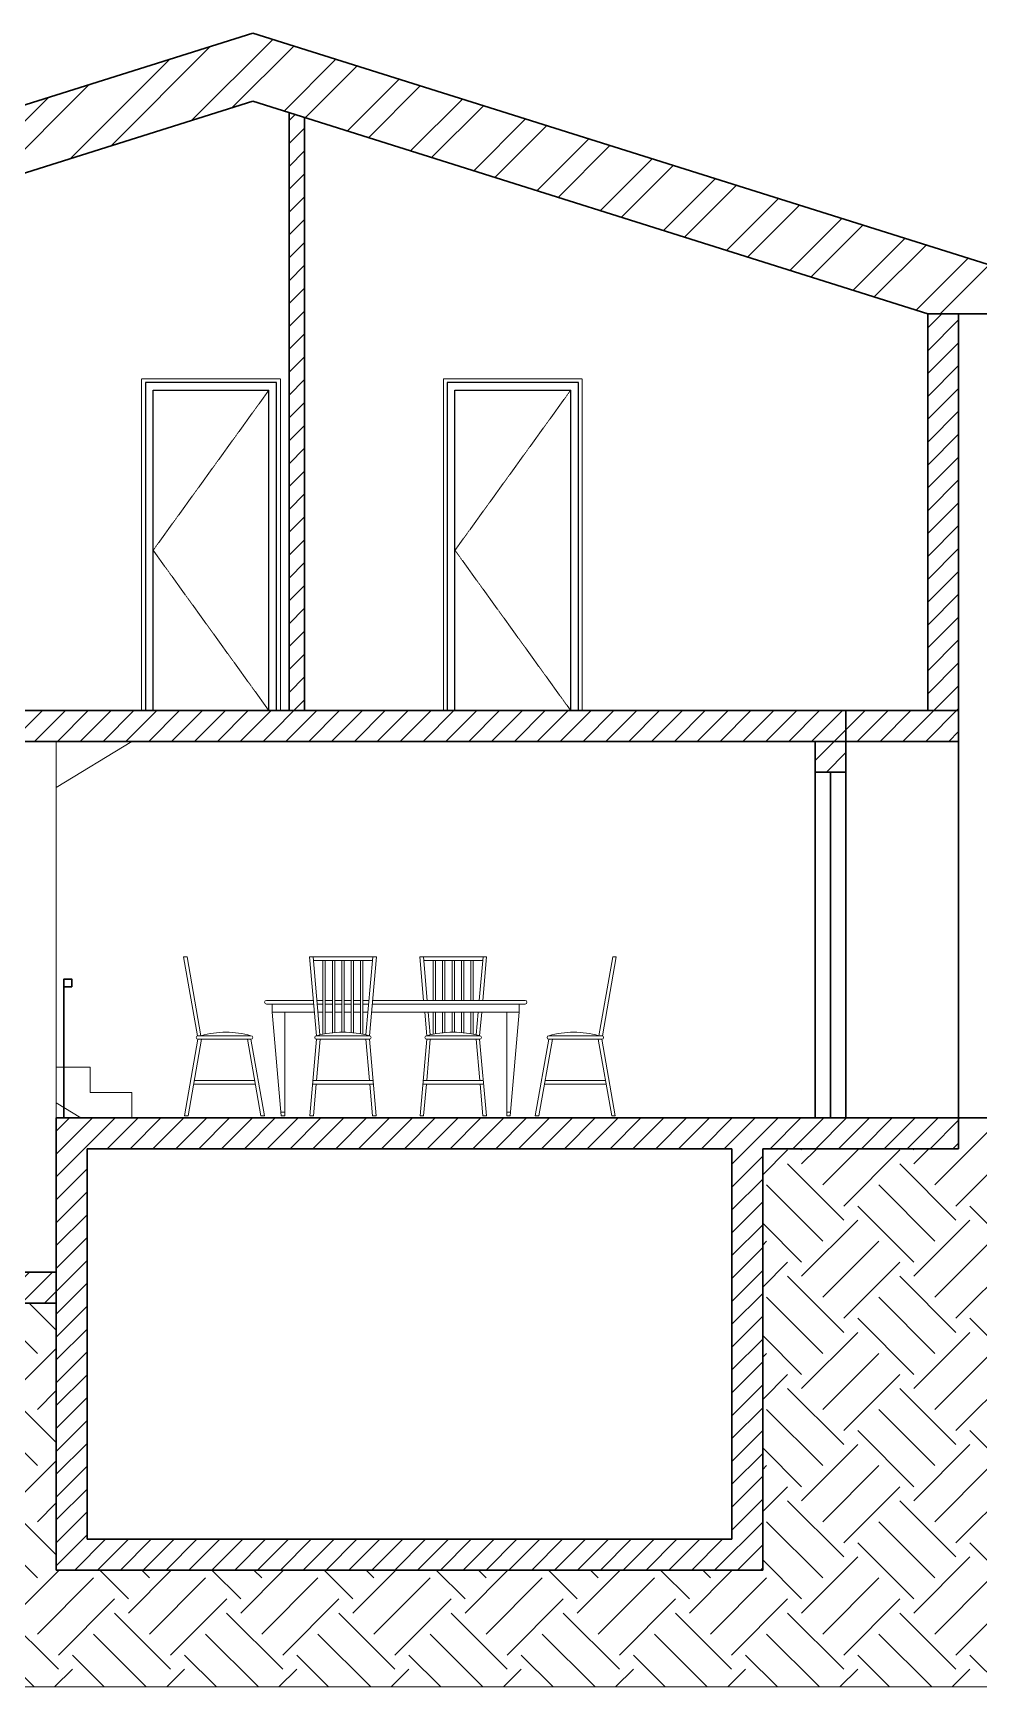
# Model space of a CAD drawing. Header units: millimetres. Extents: x -627 to 20370, y 1538 to 15679.
# Drawn here: x 16480 to 17093, y 7892 to 8963 of the extents above; entities that cross this region are included whole.
import ezdxf

# ---------------------------------------------------------------- set-up
doc = ezdxf.new("R2010")
doc.units = ezdxf.units.MM
doc.linetypes.add('HIDDEN', pattern=[0.375, 0.25, -0.125])
for name, color, linetype, lineweight in [('blue', 160, 'Continuous', 5), ('Hash', 1, 'Continuous', 0), ('new', 3, 'Continuous', 30)]:
    doc.layers.add(name, color=color, linetype=linetype, lineweight=lineweight)
doc.layers.add('GLASS', color=4, linetype='Continuous')
doc.layers.add('JLQ', color=2, linetype='Continuous')

# ---------------------------------------------------------------- blocks, each defined once
blk = doc.blocks.new('11')
at = {"color": 0}
for p, q in [((191.099, 174.576), (191.129, 174.576)), ((191.217, 173.905), (191.099, 174.576)), ((191.247, 173.906), (191.129, 174.576)), ((192.738, 174.576), (192.171, 174.576)), ((192.229, 173.906), (192.171, 174.576)), ((192.259, 173.914), (192.201, 174.576)), ((192.705, 174.546), (192.204, 174.546)), ((192.284, 173.919), (192.284, 174.546)), ((192.304, 173.923), (192.304, 174.546)), ((192.364, 173.931), (192.364, 174.546)), ((192.384, 173.933), (192.384, 174.546)), ((192.444, 173.936), (192.444, 174.546)), ((192.464, 173.936), (192.464, 174.546)), ((192.524, 173.933), (192.524, 174.546)), ((192.544, 173.931), (192.544, 174.546)), ((192.604, 173.923), (192.604, 174.546)), ((192.624, 173.919), (192.624, 174.546)), ((192.65, 173.914), (192.708, 174.576)), ((192.679, 173.906), (192.738, 174.576)), ((193.675, 174.576), (193.107, 174.576)), ((193.14, 174.206), (193.107, 174.576)), ((193.17, 174.206), (193.138, 174.576)), ((193.642, 174.546), (193.14, 174.546)), ((193.221, 174.206), (193.221, 174.546)), ((193.241, 174.206), (193.241, 174.546)), ((193.301, 174.206), (193.301, 174.546)), ((193.321, 174.206), (193.321, 174.546)), ((193.381, 174.206), (193.381, 174.546)), ((193.401, 174.206), (193.401, 174.546)), ((193.461, 174.206), (193.461, 174.546)), ((193.481, 174.206), (193.481, 174.546)), ((193.541, 174.206), (193.541, 174.546)), ((193.561, 174.206), (193.561, 174.546)), ((193.612, 174.206), (193.645, 174.576)), ((193.642, 174.206), (193.675, 174.576)), ((194.629, 173.906), (194.747, 174.576)), ((194.659, 173.905), (194.777, 174.576)), ((194.777, 174.576), (194.747, 174.576)), ((191.803, 174.206), (192.203, 174.206)), ((191.803, 174.176), (192.206, 174.176)), ((191.853, 174.106), (191.853, 174.176)), ((192.233, 174.206), (192.284, 174.206)), ((192.236, 174.176), (192.284, 174.176)), ((192.304, 174.206), (192.364, 174.206)), ((192.304, 174.176), (192.364, 174.176)), ((192.384, 174.206), (192.444, 174.206)), ((192.384, 174.176), (192.444, 174.176)), ((192.464, 174.206), (192.524, 174.206)), ((192.464, 174.176), (192.524, 174.176)), ((192.544, 174.206), (192.604, 174.206)), ((192.544, 174.176), (192.604, 174.176)), ((192.624, 174.206), (192.676, 174.206)), ((192.624, 174.176), (192.673, 174.176)), ((192.703, 174.176), (194.003, 174.176)), ((192.706, 174.206), (194.003, 174.206)), ((193.953, 174.106), (193.953, 174.176)), ((191.853, 174.106), (192.212, 174.106)), ((191.853, 174.106), (191.93, 173.226)), ((191.96, 173.226), (191.96, 174.106)), ((192.242, 174.106), (192.284, 174.106)), ((192.304, 174.106), (192.364, 174.106)), ((192.384, 174.106), (192.444, 174.106)), ((192.464, 174.106), (192.524, 174.106)), ((192.544, 174.106), (192.604, 174.106)), ((192.624, 174.106), (192.667, 174.106)), ((192.697, 174.106), (193.953, 174.106)), ((193.166, 173.906), (193.149, 174.106)), ((193.195, 173.914), (193.179, 174.106)), ((193.221, 173.919), (193.221, 174.106)), ((193.241, 173.923), (193.241, 174.106)), ((193.301, 173.931), (193.301, 174.106)), ((193.321, 173.933), (193.321, 174.106)), ((193.381, 173.936), (193.381, 174.106)), ((193.401, 173.936), (193.401, 174.106)), ((193.461, 173.933), (193.461, 174.106)), ((193.481, 173.931), (193.481, 174.106)), ((193.541, 173.923), (193.541, 174.106)), ((193.561, 173.919), (193.561, 174.106)), ((193.587, 173.914), (193.603, 174.106)), ((193.616, 173.906), (193.634, 174.106)), ((193.846, 173.226), (193.846, 174.106)), ((193.953, 174.106), (193.876, 173.226)), ((191.222, 173.906), (191.672, 173.906)), ((192.679, 173.906), (192.229, 173.906)), ((193.616, 173.906), (193.166, 173.906)), ((194.654, 173.906), (194.204, 173.906)), ((191.222, 173.876), (191.107, 173.226)), ((191.253, 173.876), (191.138, 173.226)), ((191.222, 173.876), (191.672, 173.876)), ((191.642, 173.876), (191.756, 173.226)), ((191.672, 173.876), (191.787, 173.226)), ((192.229, 173.876), (192.173, 173.226)), ((192.26, 173.876), (192.229, 173.526)), ((192.679, 173.876), (192.229, 173.876)), ((192.649, 173.876), (192.68, 173.526)), ((192.679, 173.876), (192.736, 173.226)), ((193.166, 173.876), (193.109, 173.226)), ((193.616, 173.876), (193.166, 173.876)), ((193.196, 173.876), (193.166, 173.526)), ((193.586, 173.876), (193.617, 173.526)), ((193.616, 173.876), (193.673, 173.226)), ((194.204, 173.876), (194.089, 173.226)), ((194.234, 173.876), (194.12, 173.226)), ((194.654, 173.876), (194.204, 173.876)), ((194.623, 173.876), (194.738, 173.226)), ((194.654, 173.876), (194.768, 173.226)), ((191.186, 173.496), (191.709, 173.496)), ((191.191, 173.526), (191.703, 173.526)), ((192.196, 173.496), (192.713, 173.496)), ((192.199, 173.526), (192.71, 173.526)), ((192.226, 173.496), (192.203, 173.226)), ((192.683, 173.496), (192.706, 173.226)), ((193.133, 173.496), (193.649, 173.496)), ((193.135, 173.526), (193.647, 173.526)), ((193.163, 173.496), (193.139, 173.226)), ((193.619, 173.496), (193.643, 173.226)), ((194.167, 173.496), (194.69, 173.496)), ((194.172, 173.526), (194.685, 173.526)), ((191.107, 173.226), (191.138, 173.226)), ((191.756, 173.226), (191.787, 173.226)), ((191.93, 173.256), (191.96, 173.256)), ((191.93, 173.226), (191.96, 173.226)), ((192.203, 173.226), (192.173, 173.226)), ((192.736, 173.226), (192.706, 173.226)), ((193.139, 173.226), (193.109, 173.226)), ((193.673, 173.226), (193.643, 173.226)), ((193.876, 173.256), (193.846, 173.256)), ((193.876, 173.226), (193.846, 173.226)), ((194.12, 173.226), (194.089, 173.226)), ((194.768, 173.226), (194.738, 173.226))]:
    blk.add_line(p, q, dxfattribs=at)
for centre, radius, start, end in [((191.803, 174.191), 0.015, 90, 270), ((194.003, 174.191), 0.015, 270, 90), ((191.222, 173.891), 0.015, 90, 270), ((191.46, 173.172), 0.764, 73.8673, 106.1327), ((191.672, 173.891), 0.015, 270, 90), ((192.229, 173.891), 0.015, 90, 270), ((192.454, 173.077), 0.859, 74.8107, 105.1893), ((192.679, 173.891), 0.015, 270, 90), ((193.166, 173.891), 0.015, 90, 270), ((193.391, 173.077), 0.859, 74.8107, 105.1893), ((193.616, 173.891), 0.015, 270, 90), ((194.204, 173.891), 0.015, 90, 270), ((194.416, 173.172), 0.764, 73.8673, 106.1327), ((194.654, 173.891), 0.015, 270, 90)]:
    blk.add_arc(centre, radius, start, end, dxfattribs=at)
blk = doc.blocks.new('door90')
at = {"layer": 'GLASS', "linetype": 'Continuous'}
for p, q in [((7.5, 0), (7.5, 207.5)), ((7.5, 207.5), (82.5, 207.5)), ((82.5, 0), (82.5, 207.5))]:
    blk.add_line(p, q, dxfattribs=at)
at = {"layer": 'Hash', "linetype": 'HIDDEN'}
for p, q in [((82.5, 207.5), (7.5, 103.8)), ((7.5, 103.8), (82.5, 0))]:
    blk.add_line(p, q, dxfattribs=at)
blk.add_lwpolyline([(90, 0), (90, 215), (0, 215), (0, 0)], dxfattribs=at)
at = {"layer": 'JLQ', "linetype": 'Continuous'}
blk.add_line((-10.8, 0), (95.7, 0), dxfattribs=at)
blk.add_lwpolyline([(87.5, 0), (87.5, 212.5), (2.5, 212.5), (2.5, 0)], dxfattribs=at)

msp = doc.modelspace()

# ---------------------------------------------------------------- hatches: boundary and pattern name
at = {"layer": 'blue'}
h = msp.add_hatch(dxfattribs=at)
h.set_pattern_fill('ANSI32', color=256, scale=4)
h.set_pattern_definition([(45, (7621.72, -161.74), (-26.94077, 26.94077), []), (45, (7639.68, -161.74), (-26.94077, 26.94077), [])])
h.paths.add_polyline_path([(16622.1, 8919.2), (17059.7, 8781.5), (17136.8, 8781.5), (17136.8, 8801.5), (16622.1, 8963.4), (15735.5, 8684.5), (15735.5, 8664.5), (15812.7, 8664.5)])
h = msp.add_hatch(dxfattribs=at)
h.set_pattern_fill('ANSI31', color=256, scale=3.3)
h.set_pattern_definition([(45, (7621.721, -161.74), (-7.408711, 7.408711), [])])
h.paths.add_polyline_path([(17006.7, 8524.5), (16464.7, 8524.5), (16464.7, 8504.5), (16494.7, 8504.5), (17006.7, 8504.5)])
h.paths.add_polyline_path([(17006.7, 8504.5), (16986.7, 8504.5), (16986.7, 8484.5), (17006.7, 8484.5)])
h.paths.add_polyline_path([(17079.7, 8524.5), (17006.7, 8524.5), (17006.7, 8504.5), (17079.7, 8504.5)])
h.paths.add_polyline_path([(17079.7, 8260.5), (16494.7, 8260.5), (16494.7, 7967.5), (16952.7, 7967.5), (16952.7, 8240.5), (17079.7, 8240.5)])
h.paths.add_polyline_path([(16932.7, 8240.5), (16932.7, 7987.5), (16514.7, 7987.5), (16514.7, 8240.5)], flags=16)
h.paths.add_polyline_path([(16494.7, 8160.5), (15859.7, 8160.5), (15859.7, 8220.5), (15836.7, 8220.5), (15836.7, 8160.5), (15526.7, 8160.5), (15526.7, 8140.5), (16494.7, 8140.5)])
h.paths.add_polyline_path([(16172.7, 8425.5), (15859.7, 8425.5), (15812.7, 8425.5), (15812.7, 8664.5), (15792.7, 8664.5), (15792.7, 8405.5), (15812.7, 8405.5), (15836.7, 8405.5), (15836.7, 8385.5), (15859.7, 8385.5), (15859.7, 8405.5), (16172.7, 8405.5)])
h.paths.add_polyline_path([(16280.7, 8811.7), (16270.7, 8808.6), (16270.7, 8425.5), (16280.7, 8425.5)])
h.paths.add_polyline_path([(16464.7, 8524.5), (16280.7, 8524.5), (16280.7, 8504.5), (16464.7, 8504.5)])
h.paths.add_polyline_path([(16280.7, 8425.5), (16270.7, 8425.5), (16172.7, 8425.5), (16172.7, 8405.5), (16280.7, 8405.5)])
h.paths.add_polyline_path([(16655.7, 8908.6), (16645.7, 8911.8), (16645.7, 8524.5), (16655.7, 8524.5)])
h.paths.add_polyline_path([(17079.7, 8781.5), (17059.7, 8781.5), (17059.7, 8524.5), (17079.7, 8524.5)])
h.paths.add_polyline_path([(15526.7, 8140.5), (15526.7, 8220.5), (15506.7, 8220.5), (15506.7, 8140.5), (15446.7, 8140.5), (15446.7, 8220.5), (15426.7, 8220.5), (15426.7, 8160.5), (15426.7, 8054.5), (15446.7, 8054.5), (15446.7, 8120.5), (15526.7, 8120.5)])
h = msp.add_hatch(dxfattribs=at)
h.set_pattern_fill('EARTH', color=256, scale=8.1, angle=45)
h.set_pattern_definition([(45, (7621.72, -161.74), (0, 72.74007), [51.435, -51.435]), (45, (7608.08, -148.1), (0, 72.74007), [51.435, -51.435]), (45, (7594.443, -134.46), (0, 72.74007), [51.435, -51.435]), (135, (7594.443, -125.37), (-72.74007, 0), [51.435, -51.435]), (135, (7608.08, -111.73), (-72.74007, 0), [51.435, -51.435]), (135, (7621.72, -98.09), (-72.74007, 0), [51.435, -51.435])])
h.paths.add_polyline_path([(16494.7, 8140.5), (15526.7, 8140.5), (15526.7, 8120.5), (15446.7, 8120.5), (15446.7, 8054.5), (15426.7, 8054.5), (15315.2, 8054.5), (15315.2, 7891.8), (17841.2, 7891.8), (17841.2, 8260.5), (17079.7, 8260.5), (17079.7, 8240.5), (16952.7, 8240.5), (16952.7, 7967.5), (16494.7, 7967.5)])

# ---------------------------------------------------------------- linework, layer by layer
for points in [[(16494.7, 8474.6), (16543.7, 8504.5)], [(16494.7, 8260.5), (16494.7, 8504.5)], [(15315.2, 8054.5), (15315.2, 7891.8), (17841.2, 7891.8), (17841.2, 8311.4)], [(16516.7, 8277), (16516.7, 8293.5), (16494.7, 8293.5)], [(16543.7, 8260.5), (16543.7, 8277), (16516.7, 8277)], [(16510.6, 8260.5), (16494.7, 8270.2)]]:
    msp.add_lwpolyline(points, dxfattribs=at)
at = {"layer": 'new'}
for p, q in [((17059.7, 8524.5), (17059.7, 8781.5)), ((17079.7, 8524.5), (17079.7, 8781.5))]:
    msp.add_line(p, q, dxfattribs=at)
for points in [[(15735.5, 8684.5), (16622.1, 8963.4)], [(17136.8, 8801.5), (16622.1, 8963.4)], [(15812.7, 8664.5), (16622.1, 8919.2)], [(17059.7, 8781.5), (16622.1, 8919.2)], [(16645.7, 8524.5), (16645.7, 8911.8)], [(16655.7, 8524.5), (16655.7, 8908.6)], [(17059.7, 8781.5), (17136.8, 8781.5), (17136.8, 8801.5)], [(17079.7, 8240.5), (17079.7, 8781.5)], [(16280.7, 8524.5), (17079.7, 8524.5)], [(17006.7, 8260.5), (17006.7, 8524.5)], [(16494.7, 8504.5), (16280.7, 8504.5)], [(16494.7, 8504.5), (16489.7, 8504.5)], [(16494.7, 8504.5), (17079.7, 8504.5)], [(17006.7, 8504.5), (17006.7, 8484.5), (16986.7, 8484.5), (16986.7, 8504.5)], [(16986.7, 8484.5), (16986.7, 8260.5)], [(16996.7, 8484.5), (16996.7, 8260.5)], [(16499.7, 8260.5), (16499.7, 8350.5), (16504.7, 8350.5), (16504.7, 8345.5), (16499.7, 8345.5)], [(16494.7, 7967.5), (16494.7, 8260.5)], [(16494.7, 8260.5), (16510.6, 8260.5)], [(16494.7, 8260.5), (17079.7, 8260.5)], [(17079.7, 8260.5), (17841.2, 8260.5)], [(16494.7, 8226.5), (16494.7, 8243)], [(16514.7, 8240.5), (16932.7, 8240.5)], [(16514.7, 7987.5), (16514.7, 8240.5)], [(16932.7, 7987.5), (16932.7, 8240.5)], [(16952.7, 8240.5), (17079.7, 8240.5)], [(16952.7, 7967.5), (16952.7, 8240.5)], [(16494.7, 8160.5), (15859.7, 8160.5)], [(16494.7, 8140.5), (15526.7, 8140.5)], [(16514.7, 7987.5), (16932.7, 7987.5)], [(16494.7, 7967.5), (16952.7, 7967.5)]]:
    msp.add_lwpolyline(points, dxfattribs=at)

# ---------------------------------------------------------------- block references
at = {"layer": 'blue'}
for p in [(16550, 8524.5), (16745.7, 8524.5)]:
    msp.add_blockref('door90', p, dxfattribs=at)
at = {"layer": 'blue', "xscale": 76.28964979902548, "yscale": 76.28964979902548, "zscale": 76.28964979902548}
msp.add_blockref('11', (1998.3, -4953.5), dxfattribs=at)

doc.saveas('drawing.dxf')
